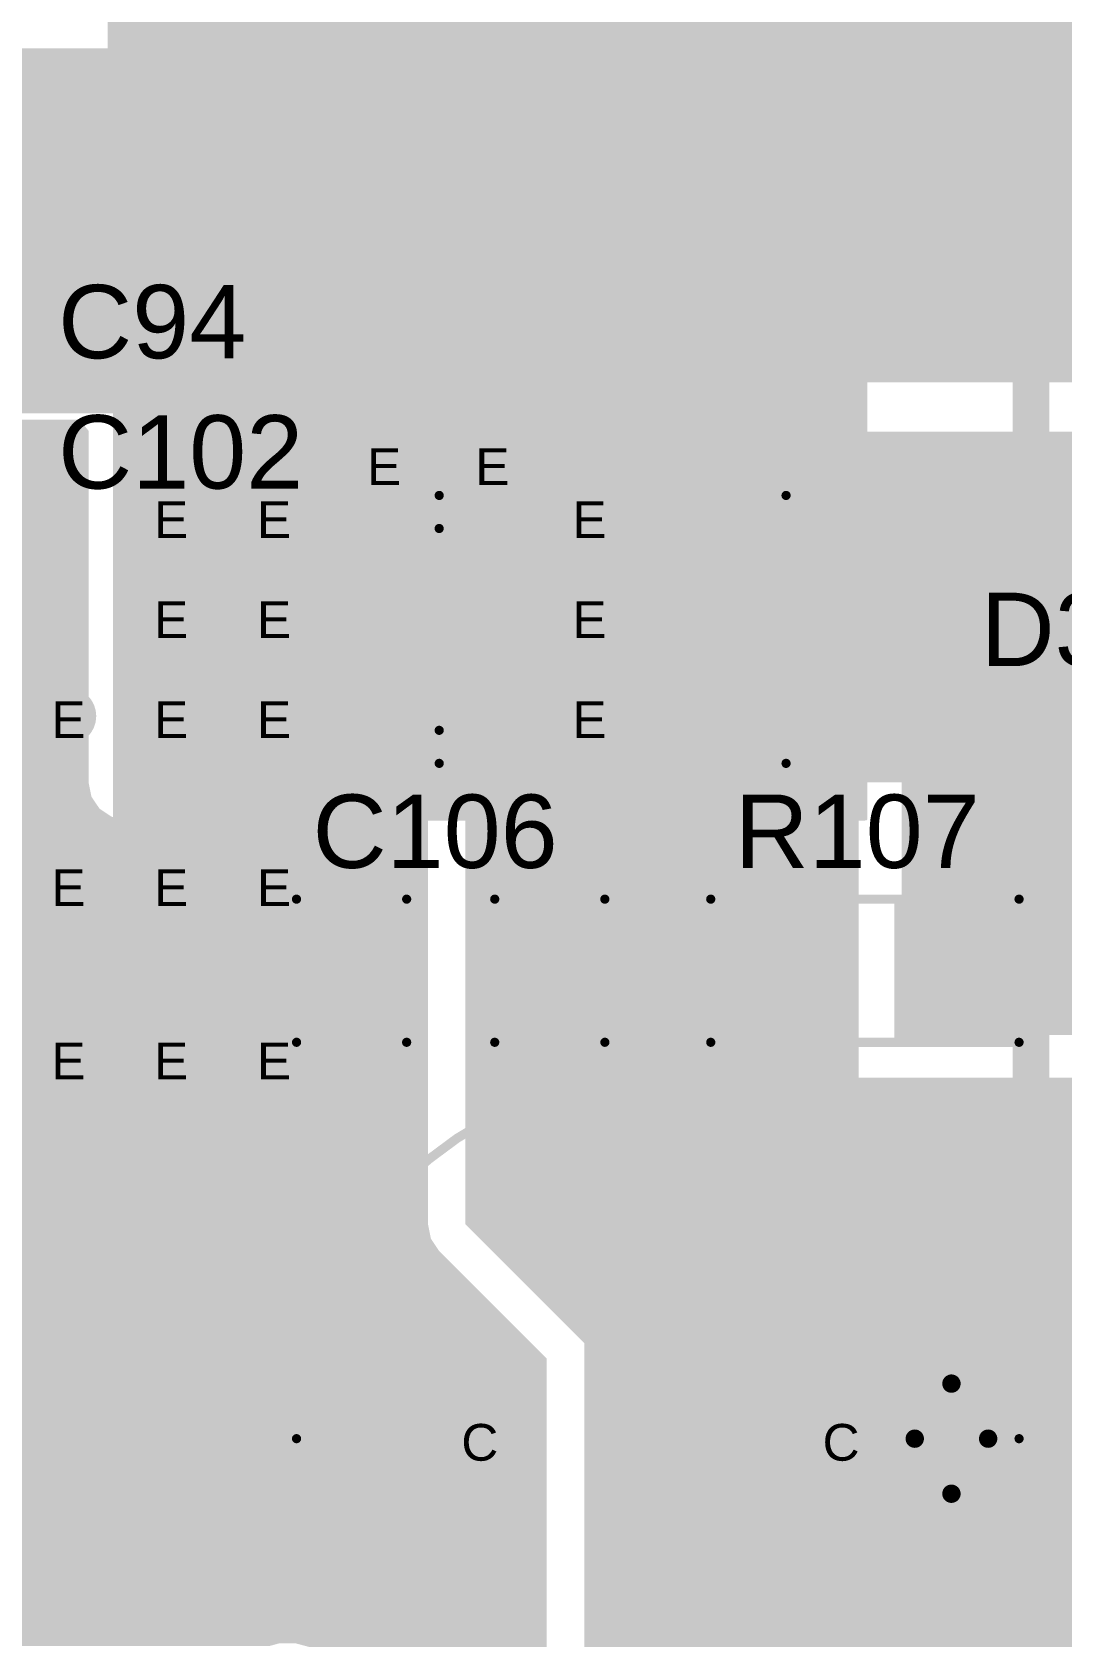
# Model space of a CAD drawing. Header units: inches. Extents: x 68 to 568, y 3 to 460.
# Drawn here: x 169.54 to 183.79, y 280.55 to 302.76 of the extents above; entities that cross this region are included whole.
import ezdxf

# ---------------------------------------------------------------- set-up
doc = ezdxf.new("R2010")
doc.units = ezdxf.units.IN
for name, color, linetype in [('Bottom Layer', 5, 'Continuous'), ('Bottom Solder', 6, 'Continuous'), ('Drill Drawing', 1, 'Continuous'), ('Layer 1', 16, 'Continuous'), ('Layer 2', 76, 'Continuous'), ('Multi-Layer', 9, 'Continuous'), ('Pad Holes', 156, 'Continuous'), ('Top Layer', 1, 'Continuous'), ('Top Overlay', 2, 'Continuous'), ('Top Paste', 8, 'Continuous'), ('Top Solder', 216, 'Continuous'), ('Via Holes', 16, 'Continuous')]:
    doc.layers.add(name, color=color, linetype=linetype)
doc.styles.add('Arial', font='', dxfattribs={"height": 0.2})
doc.styles.get('Arial').set_extended_font_data('Arial')

# ---------------------------------------------------------------- blocks, each defined once
blk = doc.blocks.new('R___1206_505')
at = {"layer": 'Top Layer'}
for points in [[(-2.032, 0.889), (-0.508, 0.889), (-0.508, -0.889), (-2.032, -0.889)], [(0.508, 0.889), (2.032, 0.889), (2.032, -0.889), (0.508, -0.889)]]:
    blk.add_hatch(color=1, dxfattribs=at).paths.add_polyline_path(points)
at = {"layer": 'Top Paste'}
for points in [[(-2.032, 0.889), (-0.508, 0.889), (-0.508, -0.889), (-2.032, -0.889)], [(0.508, 0.889), (2.032, 0.889), (2.032, -0.889), (0.508, -0.889)]]:
    blk.add_hatch(color=8, dxfattribs=at).paths.add_polyline_path(points)
at = {"layer": 'Top Solder'}
for points in [[(-2.1336, 0.9905999999999999), (-0.4064, 0.9905999999999999), (-0.4064, -0.9905999999999999), (-2.1336, -0.9905999999999999)], [(0.4064, 0.9905999999999999), (2.1336, 0.9905999999999999), (2.1336, -0.9905999999999999), (0.4064, -0.9905999999999999)]]:
    blk.add_hatch(color=216, dxfattribs=at).paths.add_polyline_path(points)
at = {"layer": 'Top Overlay'}
for points in [[(-2.1336, -0.9905999999999999, 0.127, 0.127, 0), (-2.1336, 0.9905999999999999, 0.127, 0.127, 0)], [(-2.1336, 0.9905999999999999, 0.127, 0.127, 0), (2.1336, 0.9905999999999999, 0.127, 0.127, 0)], [(2.1336, -0.9905999999999999, 0.127, 0.127, 0), (2.1336, 0.9905999999999999, 0.127, 0.127, 0)], [(-2.1336, -0.9905999999999999, 0.127, 0.127, 0), (2.1336, -0.9905999999999999, 0.127, 0.127, 0)]]:
    blk.add_lwpolyline(points, format="xyseb", dxfattribs=at)
for points in [[(-2.16535, 0.9905999999999999, 0.0635, 0.0635, 1), (-2.10185, 0.9905999999999999, 0.0635, 0.0635, 1)], [(-2.16535, 0.9905999999999999, 0.0635, 0.0635, 1), (-2.10185, 0.9905999999999999, 0.0635, 0.0635, 1)], [(2.10185, 0.9905999999999999, 0.0635, 0.0635, 1), (2.16535, 0.9905999999999999, 0.0635, 0.0635, 1)], [(2.10185, 0.9905999999999999, 0.0635, 0.0635, 1), (2.16535, 0.9905999999999999, 0.0635, 0.0635, 1)], [(-2.16535, -0.9905999999999999, 0.0635, 0.0635, 1), (-2.10185, -0.9905999999999999, 0.0635, 0.0635, 1)], [(-2.16535, -0.9905999999999999, 0.0635, 0.0635, 1), (-2.10185, -0.9905999999999999, 0.0635, 0.0635, 1)], [(2.10185, -0.9905999999999999, 0.0635, 0.0635, 1), (2.16535, -0.9905999999999999, 0.0635, 0.0635, 1)], [(2.10185, -0.9905999999999999, 0.0635, 0.0635, 1), (2.16535, -0.9905999999999999, 0.0635, 0.0635, 1)]]:
    blk.add_lwpolyline(points, format="xyseb", close=True, dxfattribs=at)
blk = doc.blocks.new('SMB__552')
at = {"layer": 'Top Layer'}
for points in [[(-3.70000022, -1.20000014), (-3.70000022, 1.20000014), (-0.90000074, 1.20000014), (-0.90000074, -1.20000014)], [(0.90000074, -1.20000014), (0.90000074, 1.20000014), (3.70000022, 1.20000014), (3.70000022, -1.20000014)]]:
    blk.add_hatch(color=1, dxfattribs=at).paths.add_polyline_path(points)
at = {"layer": 'Top Overlay'}
for points in [[(2.59094224, 1.24359924), (4.826142239999999, 1.24359924), (4.826142239999999, 1.90399924), (2.59094224, 1.90399924)], [(3.733942239999999, -1.65200076), (4.826142239999999, -1.65200076), (4.826142239999999, 1.34519924), (3.733942239999999, 1.34519924)], [(2.59094224, -1.90600076), (4.826142239999999, -1.90600076), (4.826142239999999, -1.24560076), (2.59094224, -1.24560076)]]:
    blk.add_hatch(color=2, dxfattribs=at).paths.add_polyline_path(points)
at = {"layer": 'Top Paste'}
for points in [[(-3.70000022, -1.20000014), (-3.70000022, 1.20000014), (-0.90000074, 1.20000014), (-0.90000074, -1.20000014)], [(0.90000074, -1.20000014), (0.90000074, 1.20000014), (3.70000022, 1.20000014), (3.70000022, -1.20000014)]]:
    blk.add_hatch(color=8, dxfattribs=at).paths.add_polyline_path(points)
at = {"layer": 'Top Solder'}
for points in [[(-3.80160022, -1.30160014), (-3.80160022, 1.30160014), (-0.7984007399999999, 1.30160014), (-0.7984007399999999, -1.30160014)], [(0.7984007399999999, -1.30160014), (0.7984007399999999, 1.30160014), (3.80160022, 1.30160014), (3.80160022, -1.30160014)]]:
    blk.add_hatch(color=216, dxfattribs=at).paths.add_polyline_path(points)
at = {"layer": 'Top Overlay'}
for points in [[(-2.2098, 1.8542, 0.127, 0.127, 0), (2.5908, 1.8542, 0.127, 0.127, 0)], [(-2.2098, 1.397, 0.127, 0.127, 0), (-2.2098, 1.8542, 0.127, 0.127, 0)], [(-2.2098, -1.8542, 0.127, 0.127, 0), (-2.2098, -1.397, 0.127, 0.127, 0)], [(-2.2098, -1.8542, 0.127, 0.127, 0), (2.5908, -1.8542, 0.127, 0.127, 0)]]:
    blk.add_lwpolyline(points, format="xyseb", dxfattribs=at)
for points in [[(-2.24155, 1.8542, 0.0635, 0.0635, 1), (-2.17805, 1.8542, 0.0635, 0.0635, 1)], [(-2.24155, 1.8542, 0.0635, 0.0635, 1), (-2.17805, 1.8542, 0.0635, 0.0635, 1)], [(2.55905, 1.8542, 0.0635, 0.0635, 1), (2.62255, 1.8542, 0.0635, 0.0635, 1)], [(-2.24155, 1.397, 0.0635, 0.0635, 1), (-2.17805, 1.397, 0.0635, 0.0635, 1)], [(-2.24155, -1.397, 0.0635, 0.0635, 1), (-2.17805, -1.397, 0.0635, 0.0635, 1)], [(-2.24155, -1.8542, 0.0635, 0.0635, 1), (-2.17805, -1.8542, 0.0635, 0.0635, 1)], [(-2.24155, -1.8542, 0.0635, 0.0635, 1), (-2.17805, -1.8542, 0.0635, 0.0635, 1)], [(2.55905, -1.8542, 0.0635, 0.0635, 1), (2.62255, -1.8542, 0.0635, 0.0635, 1)]]:
    blk.add_lwpolyline(points, format="xyseb", close=True, dxfattribs=at)
blk = doc.blocks.new('C___1206_582')
at = {"layer": 'Top Layer'}
for points in [[(-2.032, 0.889), (-0.508, 0.889), (-0.508, -0.889), (-2.032, -0.889)], [(0.508, 0.889), (2.032, 0.889), (2.032, -0.889), (0.508, -0.889)]]:
    blk.add_hatch(color=1, dxfattribs=at).paths.add_polyline_path(points)
at = {"layer": 'Top Paste'}
for points in [[(-2.032, 0.889), (-0.508, 0.889), (-0.508, -0.889), (-2.032, -0.889)], [(0.508, 0.889), (2.032, 0.889), (2.032, -0.889), (0.508, -0.889)]]:
    blk.add_hatch(color=8, dxfattribs=at).paths.add_polyline_path(points)
at = {"layer": 'Top Solder'}
for points in [[(-2.1336, 0.9905999999999999), (-0.4064, 0.9905999999999999), (-0.4064, -0.9905999999999999), (-2.1336, -0.9905999999999999)], [(0.4064, 0.9905999999999999), (2.1336, 0.9905999999999999), (2.1336, -0.9905999999999999), (0.4064, -0.9905999999999999)]]:
    blk.add_hatch(color=216, dxfattribs=at).paths.add_polyline_path(points)
at = {"layer": 'Top Overlay'}
for points in [[(-2.1336, 0.9905999999999999, 0.127, 0.127, 0), (-0.6096, 0.9905999999999999, 0.127, 0.127, 0)], [(-2.1336, -0.9905999999999999, 0.127, 0.127, 0), (-2.1336, 0.9905999999999999, 0.127, 0.127, 0)], [(0.6096, 0.9905999999999999, 0.127, 0.127, 0), (2.1336, 0.9905999999999999, 0.127, 0.127, 0)], [(2.1336, -0.9905999999999999, 0.127, 0.127, 0), (2.1336, 0.9905999999999999, 0.127, 0.127, 0)], [(-2.1336, -0.9905999999999999, 0.127, 0.127, 0), (-0.6096, -0.9905999999999999, 0.127, 0.127, 0)], [(0.6096, -0.9905999999999999, 0.127, 0.127, 0), (2.1336, -0.9905999999999999, 0.127, 0.127, 0)]]:
    blk.add_lwpolyline(points, format="xyseb", dxfattribs=at)
for points in [[(-2.16535, 0.9905999999999999, 0.0635, 0.0635, 1), (-2.10185, 0.9905999999999999, 0.0635, 0.0635, 1)], [(-2.16535, 0.9905999999999999, 0.0635, 0.0635, 1), (-2.10185, 0.9905999999999999, 0.0635, 0.0635, 1)], [(-0.64135, 0.9905999999999999, 0.0635, 0.0635, 1), (-0.57785, 0.9905999999999999, 0.0635, 0.0635, 1)], [(0.57785, 0.9905999999999999, 0.0635, 0.0635, 1), (0.64135, 0.9905999999999999, 0.0635, 0.0635, 1)], [(2.10185, 0.9905999999999999, 0.0635, 0.0635, 1), (2.16535, 0.9905999999999999, 0.0635, 0.0635, 1)], [(2.10185, 0.9905999999999999, 0.0635, 0.0635, 1), (2.16535, 0.9905999999999999, 0.0635, 0.0635, 1)], [(-2.16535, -0.9905999999999999, 0.0635, 0.0635, 1), (-2.10185, -0.9905999999999999, 0.0635, 0.0635, 1)], [(-2.16535, -0.9905999999999999, 0.0635, 0.0635, 1), (-2.10185, -0.9905999999999999, 0.0635, 0.0635, 1)], [(-0.64135, -0.9905999999999999, 0.0635, 0.0635, 1), (-0.57785, -0.9905999999999999, 0.0635, 0.0635, 1)], [(0.57785, -0.9905999999999999, 0.0635, 0.0635, 1), (0.64135, -0.9905999999999999, 0.0635, 0.0635, 1)], [(2.10185, -0.9905999999999999, 0.0635, 0.0635, 1), (2.16535, -0.9905999999999999, 0.0635, 0.0635, 1)], [(2.10185, -0.9905999999999999, 0.0635, 0.0635, 1), (2.16535, -0.9905999999999999, 0.0635, 0.0635, 1)]]:
    blk.add_lwpolyline(points, format="xyseb", close=True, dxfattribs=at)
blk = doc.blocks.new('EEUFR1V471B_583')
at = {"layer": 'Bottom Layer'}
h = blk.add_hatch(color=5, dxfattribs=at)
edge = h.paths.add_edge_path()
edge.add_arc((-2.499995, 0), 0.7999984, 0, 360)
h = blk.add_hatch(color=5, dxfattribs=at)
edge = h.paths.add_edge_path()
edge.add_arc((2.499995, 0), 0.7999984, 0, 360)
at = {"layer": 'Bottom Solder'}
h = blk.add_hatch(color=6, dxfattribs=at)
edge = h.paths.add_edge_path()
edge.add_arc((-2.499995, 0), 0.8499983, 0, 360)
h = blk.add_hatch(color=6, dxfattribs=at)
edge = h.paths.add_edge_path()
edge.add_arc((2.499995, 0), 0.8499983, 0, 360)
at = {"layer": 'Layer 1'}
h = blk.add_hatch(color=16, dxfattribs=at)
edge = h.paths.add_edge_path()
edge.add_arc((-2.499995, 0), 0.7999984, 0, 360)
h = blk.add_hatch(color=16, dxfattribs=at)
edge = h.paths.add_edge_path()
edge.add_arc((2.499995, 0), 0.7999984, 0, 360)
at = {"layer": 'Layer 2'}
h = blk.add_hatch(color=76, dxfattribs=at)
edge = h.paths.add_edge_path()
edge.add_arc((-2.499995, 0), 0.7999984, 0, 360)
h = blk.add_hatch(color=76, dxfattribs=at)
edge = h.paths.add_edge_path()
edge.add_arc((2.499995, 0), 0.7999984, 0, 360)
at = {"layer": 'Multi-Layer'}
h = blk.add_hatch(color=9, dxfattribs=at)
edge = h.paths.add_edge_path()
edge.add_arc((-2.499995, 0), 0.7999984, 0, 360)
h = blk.add_hatch(color=9, dxfattribs=at)
edge = h.paths.add_edge_path()
edge.add_arc((2.499995, 0), 0.7999984, 0, 360)
at = {"layer": 'Pad Holes'}
h = blk.add_hatch(color=7, dxfattribs=at)
edge = h.paths.add_edge_path()
edge.add_arc((-2.499995, 0), 0.499999, 0, 360)
h = blk.add_hatch(color=7, dxfattribs=at)
edge = h.paths.add_edge_path()
edge.add_arc((2.499995, 0), 0.499999, 0, 360)
at = {"layer": 'Top Layer'}
h = blk.add_hatch(color=1, dxfattribs=at)
edge = h.paths.add_edge_path()
edge.add_arc((-2.499995, 0), 0.7999984, 0, 360)
h = blk.add_hatch(color=1, dxfattribs=at)
edge = h.paths.add_edge_path()
edge.add_arc((2.499995, 0), 0.7999984, 0, 360)
at = {"layer": 'Top Overlay'}
blk.add_hatch(color=2, dxfattribs=at).paths.add_polyline_path([(3.556, 3.556), (3.556, -3.556), (4.318000000000001, -2.54), (4.826, -1.016), (4.97265452, 0.52333652), (4.826, 1.524)])
at = {"layer": 'Top Solder'}
h = blk.add_hatch(color=216, dxfattribs=at)
edge = h.paths.add_edge_path()
edge.add_arc((-2.499995, 0), 0.8499983, 0, 360)
h = blk.add_hatch(color=216, dxfattribs=at)
edge = h.paths.add_edge_path()
edge.add_arc((2.499995, 0), 0.8499983, 0, 360)
at = {"layer": 'Top Overlay'}
for points in [[(5.000116999999999, 0, 0.127, 0.127, 1), (-4.999863, 0, 0.127, 0.127, 1)], [(-4.1275, 0.7619999999999999, 0.127, 0.127, 1), (-4.0005, 0.7619999999999999, 0.127, 0.127, 1)], [(-5.031612999999999, 0, 0.0635, 0.0635, 1), (-4.968113, 0, 0.0635, 0.0635, 1)], [(-4.6355, 0, 0.127, 0.127, 1), (-4.5085, 0, 0.127, 0.127, 1)], [(-3.619499999999999, 0, 0.127, 0.127, 1), (-3.4925, 0, 0.127, 0.127, 1)], [(4.968367, 0, 0.0635, 0.0635, 1), (5.031867, 0, 0.0635, 0.0635, 1)], [(-4.1275, -0.7619999999999999, 0.127, 0.127, 1), (-4.0005, -0.7619999999999999, 0.127, 0.127, 1)]]:
    blk.add_lwpolyline(points, format="xyseb", close=True, dxfattribs=at)
for points in [[(-4.064, 0.7619999999999999, 0.254, 0.254, 0), (-4.064, -0.7619999999999999, 0.254, 0.254, 0)], [(-3.556, 0, 0.254, 0.254, 0), (-4.571999999999999, 0, 0.254, 0.254, 0)]]:
    blk.add_lwpolyline(points, format="xyseb", dxfattribs=at)

msp = doc.modelspace()

# ---------------------------------------------------------------- hatches: boundary and pattern name
at = {"layer": 'Bottom Layer'}
h = msp.add_hatch(color=5, dxfattribs=at)
h.paths.add_polyline_path([(181.102, 320.04), (181.102, 291.86391208), (181.09601576, 291.85495604), (181.05098664, 291.846), (170.71361336, 291.846), (170.67106328, 291.85446328), (170.6626, 291.89701336), (170.6626, 292.7869176), (170.67415954, 292.79847714), (170.78053474, 292.98272366), (170.8355994, 293.1882249), (170.8355994, 293.4009753), (170.78053474, 293.60647654), (170.67415954, 293.79072306), (170.6626, 293.8022826), (170.6626, 296.97022394), (170.6626, 296.97022648), (170.66259746, 302.79836824), (170.6626, 302.79837586), (170.66259746, 313.27033358), (170.66259746, 313.69000508), (170.51090104, 313.8417015), (170.51089342, 313.84171166), (170.51089088, 313.84171166), (170.51089088, 313.8417142), (169.78629238, 314.56630762), (168.90999492, 315.4426), (139.54767112, 315.4426), (139.54768382, 328.1933999999999), (172.94859746, 328.1933999999999)])
h.paths.add_polyline_path([(150.5370116, 325.32691856), (150.19288986, 325.32691856), (149.85537974, 325.25978382), (149.53745556, 325.12809244), (149.2513271, 324.93690918), (149.00799764, 324.69357972), (148.81681438, 324.40745126), (148.685123, 324.08952708), (148.6179908, 323.75201696), (148.6179908, 323.57995736), (148.6179908, 323.40789522), (148.685123, 323.0703851), (148.81681438, 322.75246092), (149.00799764, 322.46633246), (149.2513271, 322.223003), (149.53745556, 322.03181974), (149.85537974, 321.90012836), (150.19288986, 321.83299616), (150.5370116, 321.83299616), (150.87452172, 321.90012836), (151.1924459, 322.03181974), (151.47857436, 322.223003), (151.72190382, 322.46633246), (151.91308708, 322.75246092), (152.04477846, 323.0703851), (152.1119132, 323.40789522), (152.1119132, 323.57995736), (152.1119132, 323.75201696), (152.04477846, 324.08952708), (151.91308708, 324.40745126), (151.72190382, 324.69357972), (151.47857436, 324.93690918), (151.1924459, 325.12809244), (150.87452172, 325.25978382)], flags=0)
msp.add_hatch(color=5, dxfattribs=at).paths.add_polyline_path([(170.6626, 291.846), (177.927, 291.846), (177.927, 321.8942), (170.6626, 321.8942)])
h = msp.add_hatch(color=5, dxfattribs=at)
edge = h.paths.add_edge_path()
edge.add_arc((174.3964, 296.79914224), 0.2999994, 0, 360)
h = msp.add_hatch(color=5, dxfattribs=at)
edge = h.paths.add_edge_path()
edge.add_arc((175.895, 296.79914224), 0.2999994, 0, 360)
h = msp.add_hatch(color=5, dxfattribs=at)
edge = h.paths.add_edge_path()
edge.add_arc((171.45, 296.06260066), 0.2999994, 0, 360)
h = msp.add_hatch(color=5, dxfattribs=at)
edge = h.paths.add_edge_path()
edge.add_arc((172.8724, 296.06260066), 0.2999994, 0, 360)
h = msp.add_hatch(color=5, dxfattribs=at)
edge = h.paths.add_edge_path()
edge.add_arc((177.2395617, 296.06260066), 0.2999994, 0, 360)
h = msp.add_hatch(color=5, dxfattribs=at)
edge = h.paths.add_edge_path()
edge.add_arc((171.45, 294.67860038), 0.2999994, 0, 360)
h = msp.add_hatch(color=5, dxfattribs=at)
edge = h.paths.add_edge_path()
edge.add_arc((172.8724, 294.67860038), 0.2999994, 0, 360)
h = msp.add_hatch(color=5, dxfattribs=at)
edge = h.paths.add_edge_path()
edge.add_arc((177.2395617, 294.67860038), 0.2999994, 0, 360)
h = msp.add_hatch(color=5, dxfattribs=at)
edge = h.paths.add_edge_path()
edge.add_arc((170.0276, 293.2946001), 0.2999994, 0, 360)
h = msp.add_hatch(color=5, dxfattribs=at)
edge = h.paths.add_edge_path()
edge.add_arc((171.45, 293.2946001), 0.2999994, 0, 360)
h = msp.add_hatch(color=5, dxfattribs=at)
edge = h.paths.add_edge_path()
edge.add_arc((172.8724, 293.2946001), 0.2999994, 0, 360)
h = msp.add_hatch(color=5, dxfattribs=at)
edge = h.paths.add_edge_path()
edge.add_arc((177.2395617, 293.2946001), 0.2999994, 0, 360)
h = msp.add_hatch(color=5, dxfattribs=at)
edge = h.paths.add_edge_path()
edge.add_arc((170.0276, 290.97020038), 0.2999994, 0, 360)
h = msp.add_hatch(color=5, dxfattribs=at)
edge = h.paths.add_edge_path()
edge.add_arc((171.45, 290.97020038), 0.2999994, 0, 360)
h = msp.add_hatch(color=5, dxfattribs=at)
edge = h.paths.add_edge_path()
edge.add_arc((172.8724, 290.97020038), 0.2999994, 0, 360)
h = msp.add_hatch(color=5, dxfattribs=at)
edge = h.paths.add_edge_path()
edge.add_arc((170.0276, 288.5702001), 0.2999994, 0, 360)
h = msp.add_hatch(color=5, dxfattribs=at)
edge = h.paths.add_edge_path()
edge.add_arc((171.45, 288.5702001), 0.2999994, 0, 360)
h = msp.add_hatch(color=5, dxfattribs=at)
edge = h.paths.add_edge_path()
edge.add_arc((172.8724, 288.5702001), 0.2999994, 0, 360)
at = {"layer": 'Bottom Solder'}
h = msp.add_hatch(color=6, dxfattribs=at)
edge = h.paths.add_edge_path()
edge.add_arc((174.3964, 296.79914224), 0.4015993999999999, 0, 360)
h = msp.add_hatch(color=6, dxfattribs=at)
edge = h.paths.add_edge_path()
edge.add_arc((175.895, 296.79914224), 0.4015993999999999, 0, 360)
h = msp.add_hatch(color=6, dxfattribs=at)
edge = h.paths.add_edge_path()
edge.add_arc((171.45, 296.06260066), 0.4015993999999999, 0, 360)
h = msp.add_hatch(color=6, dxfattribs=at)
edge = h.paths.add_edge_path()
edge.add_arc((172.8724, 296.06260066), 0.4015993999999999, 0, 360)
h = msp.add_hatch(color=6, dxfattribs=at)
edge = h.paths.add_edge_path()
edge.add_arc((177.2395617, 296.06260066), 0.4015993999999999, 0, 360)
h = msp.add_hatch(color=6, dxfattribs=at)
edge = h.paths.add_edge_path()
edge.add_arc((171.45, 294.67860038), 0.4015993999999999, 0, 360)
h = msp.add_hatch(color=6, dxfattribs=at)
edge = h.paths.add_edge_path()
edge.add_arc((172.8724, 294.67860038), 0.4015993999999999, 0, 360)
h = msp.add_hatch(color=6, dxfattribs=at)
edge = h.paths.add_edge_path()
edge.add_arc((177.2395617, 294.67860038), 0.4015993999999999, 0, 360)
h = msp.add_hatch(color=6, dxfattribs=at)
edge = h.paths.add_edge_path()
edge.add_arc((170.0276, 293.2946001), 0.4015993999999999, 0, 360)
h = msp.add_hatch(color=6, dxfattribs=at)
edge = h.paths.add_edge_path()
edge.add_arc((171.45, 293.2946001), 0.4015993999999999, 0, 360)
h = msp.add_hatch(color=6, dxfattribs=at)
edge = h.paths.add_edge_path()
edge.add_arc((172.8724, 293.2946001), 0.4015993999999999, 0, 360)
h = msp.add_hatch(color=6, dxfattribs=at)
edge = h.paths.add_edge_path()
edge.add_arc((177.2395617, 293.2946001), 0.4015993999999999, 0, 360)
h = msp.add_hatch(color=6, dxfattribs=at)
edge = h.paths.add_edge_path()
edge.add_arc((170.0276, 290.97020038), 0.4015993999999999, 0, 360)
h = msp.add_hatch(color=6, dxfattribs=at)
edge = h.paths.add_edge_path()
edge.add_arc((171.45, 290.97020038), 0.4015993999999999, 0, 360)
h = msp.add_hatch(color=6, dxfattribs=at)
edge = h.paths.add_edge_path()
edge.add_arc((172.8724, 290.97020038), 0.4015993999999999, 0, 360)
h = msp.add_hatch(color=6, dxfattribs=at)
edge = h.paths.add_edge_path()
edge.add_arc((170.0276, 288.5702001), 0.4015993999999999, 0, 360)
h = msp.add_hatch(color=6, dxfattribs=at)
edge = h.paths.add_edge_path()
edge.add_arc((171.45, 288.5702001), 0.4015993999999999, 0, 360)
h = msp.add_hatch(color=6, dxfattribs=at)
edge = h.paths.add_edge_path()
edge.add_arc((172.8724, 288.5702001), 0.4015993999999999, 0, 360)
at = {"layer": 'Layer 1'}
h = msp.add_hatch(color=16, dxfattribs=at)
edge = h.paths.add_edge_path()
edge.add_arc((174.3964, 296.79914224), 0.2999994, 0, 360)
h = msp.add_hatch(color=16, dxfattribs=at)
edge = h.paths.add_edge_path()
edge.add_arc((175.895, 296.79914224), 0.2999994, 0, 360)
h = msp.add_hatch(color=16, dxfattribs=at)
edge = h.paths.add_edge_path()
edge.add_arc((171.45, 296.06260066), 0.2999994, 0, 360)
h = msp.add_hatch(color=16, dxfattribs=at)
edge = h.paths.add_edge_path()
edge.add_arc((172.8724, 296.06260066), 0.2999994, 0, 360)
h = msp.add_hatch(color=16, dxfattribs=at)
edge = h.paths.add_edge_path()
edge.add_arc((177.2395617, 296.06260066), 0.2999994, 0, 360)
h = msp.add_hatch(color=16, dxfattribs=at)
edge = h.paths.add_edge_path()
edge.add_arc((171.45, 294.67860038), 0.2999994, 0, 360)
h = msp.add_hatch(color=16, dxfattribs=at)
edge = h.paths.add_edge_path()
edge.add_arc((172.8724, 294.67860038), 0.2999994, 0, 360)
h = msp.add_hatch(color=16, dxfattribs=at)
edge = h.paths.add_edge_path()
edge.add_arc((177.2395617, 294.67860038), 0.2999994, 0, 360)
h = msp.add_hatch(color=16, dxfattribs=at)
edge = h.paths.add_edge_path()
edge.add_arc((170.0276, 293.2946001), 0.2999994, 0, 360)
h = msp.add_hatch(color=16, dxfattribs=at)
edge = h.paths.add_edge_path()
edge.add_arc((171.45, 293.2946001), 0.2999994, 0, 360)
h = msp.add_hatch(color=16, dxfattribs=at)
edge = h.paths.add_edge_path()
edge.add_arc((172.8724, 293.2946001), 0.2999994, 0, 360)
h = msp.add_hatch(color=16, dxfattribs=at)
edge = h.paths.add_edge_path()
edge.add_arc((177.2395617, 293.2946001), 0.2999994, 0, 360)
h = msp.add_hatch(color=16, dxfattribs=at)
edge = h.paths.add_edge_path()
edge.add_arc((170.0276, 290.97020038), 0.2999994, 0, 360)
h = msp.add_hatch(color=16, dxfattribs=at)
edge = h.paths.add_edge_path()
edge.add_arc((171.45, 290.97020038), 0.2999994, 0, 360)
h = msp.add_hatch(color=16, dxfattribs=at)
edge = h.paths.add_edge_path()
edge.add_arc((172.8724, 290.97020038), 0.2999994, 0, 360)
h = msp.add_hatch(color=16, dxfattribs=at)
edge = h.paths.add_edge_path()
edge.add_arc((170.0276, 288.5702001), 0.2999994, 0, 360)
h = msp.add_hatch(color=16, dxfattribs=at)
edge = h.paths.add_edge_path()
edge.add_arc((171.45, 288.5702001), 0.2999994, 0, 360)
h = msp.add_hatch(color=16, dxfattribs=at)
edge = h.paths.add_edge_path()
edge.add_arc((172.8724, 288.5702001), 0.2999994, 0, 360)
at = {"layer": 'Layer 2'}
h = msp.add_hatch(color=76, dxfattribs=at)
edge = h.paths.add_edge_path()
edge.add_arc((174.3964, 296.79914224), 0.2999994, 0, 360)
h = msp.add_hatch(color=76, dxfattribs=at)
edge = h.paths.add_edge_path()
edge.add_arc((175.895, 296.79914224), 0.2999994, 0, 360)
h = msp.add_hatch(color=76, dxfattribs=at)
edge = h.paths.add_edge_path()
edge.add_arc((171.45, 296.06260066), 0.2999994, 0, 360)
h = msp.add_hatch(color=76, dxfattribs=at)
edge = h.paths.add_edge_path()
edge.add_arc((172.8724, 296.06260066), 0.2999994, 0, 360)
h = msp.add_hatch(color=76, dxfattribs=at)
edge = h.paths.add_edge_path()
edge.add_arc((177.2395617, 296.06260066), 0.2999994, 0, 360)
h = msp.add_hatch(color=76, dxfattribs=at)
edge = h.paths.add_edge_path()
edge.add_arc((171.45, 294.67860038), 0.2999994, 0, 360)
h = msp.add_hatch(color=76, dxfattribs=at)
edge = h.paths.add_edge_path()
edge.add_arc((172.8724, 294.67860038), 0.2999994, 0, 360)
h = msp.add_hatch(color=76, dxfattribs=at)
edge = h.paths.add_edge_path()
edge.add_arc((177.2395617, 294.67860038), 0.2999994, 0, 360)
h = msp.add_hatch(color=76, dxfattribs=at)
edge = h.paths.add_edge_path()
edge.add_arc((170.0276, 293.2946001), 0.2999994, 0, 360)
h = msp.add_hatch(color=76, dxfattribs=at)
edge = h.paths.add_edge_path()
edge.add_arc((171.45, 293.2946001), 0.2999994, 0, 360)
h = msp.add_hatch(color=76, dxfattribs=at)
edge = h.paths.add_edge_path()
edge.add_arc((172.8724, 293.2946001), 0.2999994, 0, 360)
h = msp.add_hatch(color=76, dxfattribs=at)
edge = h.paths.add_edge_path()
edge.add_arc((177.2395617, 293.2946001), 0.2999994, 0, 360)
h = msp.add_hatch(color=76, dxfattribs=at)
edge = h.paths.add_edge_path()
edge.add_arc((170.0276, 290.97020038), 0.2999994, 0, 360)
h = msp.add_hatch(color=76, dxfattribs=at)
edge = h.paths.add_edge_path()
edge.add_arc((171.45, 290.97020038), 0.2999994, 0, 360)
h = msp.add_hatch(color=76, dxfattribs=at)
edge = h.paths.add_edge_path()
edge.add_arc((172.8724, 290.97020038), 0.2999994, 0, 360)
h = msp.add_hatch(color=76, dxfattribs=at)
edge = h.paths.add_edge_path()
edge.add_arc((170.0276, 288.5702001), 0.2999994, 0, 360)
h = msp.add_hatch(color=76, dxfattribs=at)
edge = h.paths.add_edge_path()
edge.add_arc((171.45, 288.5702001), 0.2999994, 0, 360)
h = msp.add_hatch(color=76, dxfattribs=at)
edge = h.paths.add_edge_path()
edge.add_arc((172.8724, 288.5702001), 0.2999994, 0, 360)
at = {"layer": 'Top Layer'}
for points in [[(219.202, 314.706), (192.659, 314.706), (192.659, 297.9166), (167.259, 297.9166), (167.259, 302.5394), (170.5864, 302.5394), (170.5864, 313.3344), (183.4388, 313.3344), (183.4388, 325.7804), (183.4388, 325.78068448), (219.202, 325.78068448)], [(170.32459204, 297.24157214), (170.32244828, 297.2308), (170.32244828, 292.3794), (170.36187416, 292.18118856), (170.47415232, 292.01315232), (170.64218856, 291.9008741599999), (170.8404, 291.86144828), (175.02144828, 291.86144828), (175.02144828, 286.258), (175.06087416, 286.05978602), (175.17315232, 285.89175232), (175.17315994, 285.89174724), (176.6648486, 284.40005604), (176.6648486, 272.53800204), (176.70427448, 272.3397906), (176.81655264, 272.17175436), (176.89461954, 272.09368746), (176.81685744, 271.90595352), (173.85759996, 271.90595352), (173.65938852, 271.86652764), (173.49135228, 271.75424948), (173.37907412, 271.58621324), (173.33964824, 271.3880018), (173.33964824, 266.065), (172.11697606, 266.065), (172.11697606, 276.987), (172.09078866, 277.18592264), (172.014007, 277.3712893), (171.89186602, 277.53046602), (170.77426602, 278.64806602), (170.72975252, 278.68222394), (170.79872876, 278.88542394), (172.82209784, 278.88542394), (172.9692248, 278.8460006), (173.1819752, 278.8460006), (173.38747644, 278.90106526), (173.57172296, 279.00744046), (173.72215954, 279.15787704), (173.82853474, 279.3421235599999), (173.8835994, 279.5476248), (173.8835994, 279.7603752), (173.82853474, 279.96587644), (173.72215954, 280.15012296), (173.57172296, 280.30055954), (173.38747644, 280.4069347399999), (173.1819752, 280.4619994), (172.9692248, 280.4619994), (172.82209784, 280.42257606), (165.49304976, 280.42257606), (165.29412712, 280.39638866), (165.10876046, 280.319607), (164.94958374, 280.19746602), (164.94957612, 280.19745586), (162.80393398, 278.05181626), (162.681793, 277.89263954), (162.60501134, 277.7072728799999), (162.57882394, 277.50835024), (162.57882394, 275.42904782), (162.44271042, 275.33122226), (162.3756214, 275.30777044), (162.2044, 275.34182676), (161.73175426, 275.34182676), (161.71755312, 275.3436962), (157.9882032, 275.3436962), (157.97400206, 275.34182676), (157.513401, 275.34182676), (157.31518956, 275.30240088), (157.28091734, 275.27950024), (157.0992032, 275.27950024), (157.0992032, 275.1183601), (157.03487516, 275.02208648), (156.99544928, 274.82387504), (156.99544928, 274.50885916), (156.97150724, 274.32700024), (156.99544928, 274.14514132), (156.99544928, 273.88250024), (155.67780396, 273.88250024), (155.57001144, 273.95452448), (155.3718, 273.99395036), (149.47489536, 273.99395036), (149.27668392, 273.95452448), (149.10864768, 273.84224632), (148.99636952, 273.67421008), (148.95694364, 273.47599864), (148.95694364, 271.8308), (148.95694364, 263.17640024), (148.96689536, 263.12636732), (148.96689536, 262.66840024), (149.34789536, 262.66840024), (149.34789536, 261.30950024), (149.34789536, 260.4905763), (145.18590216, 260.4905763), (145.0387752, 260.52999964), (144.8260248, 260.52999964), (144.62052356, 260.4749349799999), (144.43627704, 260.36855978), (144.28584046, 260.2181232), (144.17946526, 260.03387668), (144.15057022, 259.92603844), (143.95123356, 259.83278234), (143.92331896, 259.83349354), (143.86425126, 259.87296006), (143.86425126, 275.92954466), (144.43253054, 276.49782394), (159.74838256, 276.49782394), (159.9473052, 276.52401134), (160.13267186, 276.600793), (160.29184858, 276.72293398), (165.99834466, 282.4294326), (165.99835482, 282.4294402199999), (166.1204958, 282.58861694), (166.19727746, 282.7739836), (166.22346486, 282.97290624), (166.22346486, 291.11697936), (166.22346486, 292.54532296), (166.40137408, 292.64804056), (166.55181066, 292.79847714), (166.65818586, 292.98272366), (166.71325052, 293.1882249), (166.71325052, 293.4009753), (166.67382718, 293.54810226), (166.67382718, 297.39864828), (170.19567942, 297.39864828)], [(177.66810288, 297.2308), (170.8404, 297.2308), (170.8404, 292.3794), (177.66810288, 292.3794)], [(178.28530256, 292.3794), (192.659, 292.3794), (192.659, 297.2308), (178.28530256, 297.2308)], [(181.5753417, 288.88120024), (192.65899746, 288.88120024), (192.65899746, 297.2308), (181.5753417, 297.2308)], [(180.98280288, 288.29), (192.659, 288.29), (192.659, 272.02560022), (180.40780276, 272.02560022), (179.83280264, 271.4506001), (179.83280264, 267.83730024), (178.2826, 267.83730024), (178.2826, 271.43820236), (177.18280032, 272.53800204), (177.18280032, 284.61459968), (175.5394, 286.258), (175.5394, 291.8714), (180.98280288, 291.8714)]]:
    msp.add_hatch(color=1, dxfattribs=at).paths.add_polyline_path(points)
h = msp.add_hatch(color=1, dxfattribs=at)
edge = h.paths.add_edge_path()
edge.add_arc((174.3964, 296.79914224), 0.2999994, 0, 360)
h = msp.add_hatch(color=1, dxfattribs=at)
edge = h.paths.add_edge_path()
edge.add_arc((175.895, 296.79914224), 0.2999994, 0, 360)
h = msp.add_hatch(color=1, dxfattribs=at)
edge = h.paths.add_edge_path()
edge.add_arc((171.45, 296.06260066), 0.2999994, 0, 360)
h = msp.add_hatch(color=1, dxfattribs=at)
edge = h.paths.add_edge_path()
edge.add_arc((172.8724, 296.06260066), 0.2999994, 0, 360)
h = msp.add_hatch(color=1, dxfattribs=at)
edge = h.paths.add_edge_path()
edge.add_arc((177.2395617, 296.06260066), 0.2999994, 0, 360)
h = msp.add_hatch(color=1, dxfattribs=at)
edge = h.paths.add_edge_path()
edge.add_arc((171.45, 294.67860038), 0.2999994, 0, 360)
h = msp.add_hatch(color=1, dxfattribs=at)
edge = h.paths.add_edge_path()
edge.add_arc((172.8724, 294.67860038), 0.2999994, 0, 360)
h = msp.add_hatch(color=1, dxfattribs=at)
edge = h.paths.add_edge_path()
edge.add_arc((177.2395617, 294.67860038), 0.2999994, 0, 360)
h = msp.add_hatch(color=1, dxfattribs=at)
edge = h.paths.add_edge_path()
edge.add_arc((170.0276, 293.2946001), 0.2999994, 0, 360)
h = msp.add_hatch(color=1, dxfattribs=at)
edge = h.paths.add_edge_path()
edge.add_arc((171.45, 293.2946001), 0.2999994, 0, 360)
h = msp.add_hatch(color=1, dxfattribs=at)
edge = h.paths.add_edge_path()
edge.add_arc((172.8724, 293.2946001), 0.2999994, 0, 360)
h = msp.add_hatch(color=1, dxfattribs=at)
edge = h.paths.add_edge_path()
edge.add_arc((177.2395617, 293.2946001), 0.2999994, 0, 360)
h = msp.add_hatch(color=1, dxfattribs=at)
edge = h.paths.add_edge_path()
edge.add_arc((170.0276, 290.97020038), 0.2999994, 0, 360)
h = msp.add_hatch(color=1, dxfattribs=at)
edge = h.paths.add_edge_path()
edge.add_arc((171.45, 290.97020038), 0.2999994, 0, 360)
h = msp.add_hatch(color=1, dxfattribs=at)
edge = h.paths.add_edge_path()
edge.add_arc((172.8724, 290.97020038), 0.2999994, 0, 360)
h = msp.add_hatch(color=1, dxfattribs=at)
edge = h.paths.add_edge_path()
edge.add_arc((170.0276, 288.5702001), 0.2999994, 0, 360)
h = msp.add_hatch(color=1, dxfattribs=at)
edge = h.paths.add_edge_path()
edge.add_arc((171.45, 288.5702001), 0.2999994, 0, 360)
h = msp.add_hatch(color=1, dxfattribs=at)
edge = h.paths.add_edge_path()
edge.add_arc((172.8724, 288.5702001), 0.2999994, 0, 360)
at = {"layer": 'Top Solder'}
h = msp.add_hatch(color=216, dxfattribs=at)
edge = h.paths.add_edge_path()
edge.add_arc((174.3964, 296.79914224), 0.4015993999999999, 0, 360)
h = msp.add_hatch(color=216, dxfattribs=at)
edge = h.paths.add_edge_path()
edge.add_arc((175.895, 296.79914224), 0.4015993999999999, 0, 360)
h = msp.add_hatch(color=216, dxfattribs=at)
edge = h.paths.add_edge_path()
edge.add_arc((171.45, 296.06260066), 0.4015993999999999, 0, 360)
h = msp.add_hatch(color=216, dxfattribs=at)
edge = h.paths.add_edge_path()
edge.add_arc((172.8724, 296.06260066), 0.4015993999999999, 0, 360)
h = msp.add_hatch(color=216, dxfattribs=at)
edge = h.paths.add_edge_path()
edge.add_arc((177.2395617, 296.06260066), 0.4015993999999999, 0, 360)
h = msp.add_hatch(color=216, dxfattribs=at)
edge = h.paths.add_edge_path()
edge.add_arc((171.45, 294.67860038), 0.4015993999999999, 0, 360)
h = msp.add_hatch(color=216, dxfattribs=at)
edge = h.paths.add_edge_path()
edge.add_arc((172.8724, 294.67860038), 0.4015993999999999, 0, 360)
h = msp.add_hatch(color=216, dxfattribs=at)
edge = h.paths.add_edge_path()
edge.add_arc((177.2395617, 294.67860038), 0.4015993999999999, 0, 360)
h = msp.add_hatch(color=216, dxfattribs=at)
edge = h.paths.add_edge_path()
edge.add_arc((170.0276, 293.2946001), 0.4015993999999999, 0, 360)
h = msp.add_hatch(color=216, dxfattribs=at)
edge = h.paths.add_edge_path()
edge.add_arc((171.45, 293.2946001), 0.4015993999999999, 0, 360)
h = msp.add_hatch(color=216, dxfattribs=at)
edge = h.paths.add_edge_path()
edge.add_arc((172.8724, 293.2946001), 0.4015993999999999, 0, 360)
h = msp.add_hatch(color=216, dxfattribs=at)
edge = h.paths.add_edge_path()
edge.add_arc((177.2395617, 293.2946001), 0.4015993999999999, 0, 360)
h = msp.add_hatch(color=216, dxfattribs=at)
edge = h.paths.add_edge_path()
edge.add_arc((170.0276, 290.97020038), 0.4015993999999999, 0, 360)
h = msp.add_hatch(color=216, dxfattribs=at)
edge = h.paths.add_edge_path()
edge.add_arc((171.45, 290.97020038), 0.4015993999999999, 0, 360)
h = msp.add_hatch(color=216, dxfattribs=at)
edge = h.paths.add_edge_path()
edge.add_arc((172.8724, 290.97020038), 0.4015993999999999, 0, 360)
h = msp.add_hatch(color=216, dxfattribs=at)
edge = h.paths.add_edge_path()
edge.add_arc((170.0276, 288.5702001), 0.4015993999999999, 0, 360)
h = msp.add_hatch(color=216, dxfattribs=at)
edge = h.paths.add_edge_path()
edge.add_arc((171.45, 288.5702001), 0.4015993999999999, 0, 360)
h = msp.add_hatch(color=216, dxfattribs=at)
edge = h.paths.add_edge_path()
edge.add_arc((172.8724, 288.5702001), 0.4015993999999999, 0, 360)
at = {"layer": 'Via Holes'}
h = msp.add_hatch(color=7, dxfattribs=at)
edge = h.paths.add_edge_path()
edge.add_arc((174.3964, 296.79914224), 0.1499997, 0, 360)
h = msp.add_hatch(color=7, dxfattribs=at)
edge = h.paths.add_edge_path()
edge.add_arc((175.895, 296.79914224), 0.1499997, 0, 360)
h = msp.add_hatch(color=7, dxfattribs=at)
edge = h.paths.add_edge_path()
edge.add_arc((171.45, 296.06260066), 0.1499997, 0, 360)
h = msp.add_hatch(color=7, dxfattribs=at)
edge = h.paths.add_edge_path()
edge.add_arc((172.8724, 296.06260066), 0.1499997, 0, 360)
h = msp.add_hatch(color=7, dxfattribs=at)
edge = h.paths.add_edge_path()
edge.add_arc((177.2395617, 296.06260066), 0.1499997, 0, 360)
h = msp.add_hatch(color=7, dxfattribs=at)
edge = h.paths.add_edge_path()
edge.add_arc((171.45, 294.67860038), 0.1499997, 0, 360)
h = msp.add_hatch(color=7, dxfattribs=at)
edge = h.paths.add_edge_path()
edge.add_arc((172.8724, 294.67860038), 0.1499997, 0, 360)
h = msp.add_hatch(color=7, dxfattribs=at)
edge = h.paths.add_edge_path()
edge.add_arc((177.2395617, 294.67860038), 0.1499997, 0, 360)
h = msp.add_hatch(color=7, dxfattribs=at)
edge = h.paths.add_edge_path()
edge.add_arc((170.0276, 293.2946001), 0.1499997, 0, 360)
h = msp.add_hatch(color=7, dxfattribs=at)
edge = h.paths.add_edge_path()
edge.add_arc((171.45, 293.2946001), 0.1499997, 0, 360)
h = msp.add_hatch(color=7, dxfattribs=at)
edge = h.paths.add_edge_path()
edge.add_arc((172.8724, 293.2946001), 0.1499997, 0, 360)
h = msp.add_hatch(color=7, dxfattribs=at)
edge = h.paths.add_edge_path()
edge.add_arc((177.2395617, 293.2946001), 0.1499997, 0, 360)
h = msp.add_hatch(color=7, dxfattribs=at)
edge = h.paths.add_edge_path()
edge.add_arc((170.0276, 290.97020038), 0.1499997, 0, 360)
h = msp.add_hatch(color=7, dxfattribs=at)
edge = h.paths.add_edge_path()
edge.add_arc((171.45, 290.97020038), 0.1499997, 0, 360)
h = msp.add_hatch(color=7, dxfattribs=at)
edge = h.paths.add_edge_path()
edge.add_arc((172.8724, 290.97020038), 0.1499997, 0, 360)
h = msp.add_hatch(color=7, dxfattribs=at)
edge = h.paths.add_edge_path()
edge.add_arc((170.0276, 288.5702001), 0.1499997, 0, 360)
h = msp.add_hatch(color=7, dxfattribs=at)
edge = h.paths.add_edge_path()
edge.add_arc((171.45, 288.5702001), 0.1499997, 0, 360)
h = msp.add_hatch(color=7, dxfattribs=at)
edge = h.paths.add_edge_path()
edge.add_arc((172.8724, 288.5702001), 0.1499997, 0, 360)

# ---------------------------------------------------------------- linework, layer by layer
at = {"layer": 'Bottom Layer'}
for points in [[(183.36479456, 280.9261945599999, 0.508, 0.508, 0), (183.36479456, 325.42260544, 0.508, 0.508, 0)], [(165.6842, 297.7388, 0.508, 0.508, 0), (171.958, 297.7388, 0.508, 0.508, 0)], [(171.958, 297.7388, 0.508, 0.508, 0), (172.0342, 297.6625999999999, 0.508, 0.508, 0)], [(175.42436848, 297.5097936, 0.508, 0.508, 0), (177.2395617, 295.69460038, 0.508, 0.508, 0)], [(177.2395617, 293.2946001, 0.508, 0.508, 0), (177.2657618, 293.2684, 0.508, 0.508, 0)], [(182.0926, 279.654, 0.508, 0.508, 0), (183.36479456, 280.9261945599999, 0.508, 0.508, 0)]]:
    msp.add_lwpolyline(points, format="xyseb", dxfattribs=at)
for points in [[(171.831, 297.7388, 0.254, 0.254, 1), (172.085, 297.7388, 0.254, 0.254, 1)], [(171.831, 297.7388, 0.254, 0.254, 1), (172.085, 297.7388, 0.254, 0.254, 1)], [(171.9072, 297.6625999999999, 0.254, 0.254, 1), (172.1612, 297.6625999999999, 0.254, 0.254, 1)], [(175.29736848, 297.5097936, 0.254, 0.254, 1), (175.55136848, 297.5097936, 0.254, 0.254, 1)], [(177.1125617, 295.69460038, 0.254, 0.254, 1), (177.3665617, 295.69460038, 0.254, 0.254, 1)], [(177.1125617, 293.2946001, 0.254, 0.254, 1), (177.3665617, 293.2946001, 0.254, 0.254, 1)], [(177.1387618, 293.2684, 0.254, 0.254, 1), (177.3927618, 293.2684, 0.254, 0.254, 1)], [(183.23779456, 280.9261945599999, 0.254, 0.254, 1), (183.49179456, 280.9261945599999, 0.254, 0.254, 1)], [(183.23779456, 280.9261945599999, 0.254, 0.254, 1), (183.49179456, 280.9261945599999, 0.254, 0.254, 1)]]:
    msp.add_lwpolyline(points, format="xyseb", close=True, dxfattribs=at)

# ---------------------------------------------------------------- block references
for name, p in [('SMB__552', (177.38530182, 294.49460024)), ('C___1206_582', (175.3345617, 289.77020024)), ('R___1206_505', (181.0673417, 289.77020024))]:
    msp.add_blockref(name, p)
at = {"rotation": 180}
msp.add_blockref('EEUFR1V471B_583', (178.2010787, 283.29320024), dxfattribs=at)

# ---------------------------------------------------------------- texts
at = {"layer": 'Drill Drawing', "style": 'Arial'}
for s, p in [('E', (174.1763217, 296.49442606)), ('E', (175.6749217, 296.49442606)), ('E', (171.2299217, 295.75788448)), ('E', (172.6523217, 295.75788448)), ('E', (177.0194834, 295.75788448)), ('E', (171.2299217, 294.3738842)), ('E', (172.6523217, 294.3738842)), ('E', (177.0194834, 294.3738842)), ('E', (169.8075217, 292.98988392)), ('E', (171.2299217, 292.98988392)), ('E', (172.6523217, 292.98988392)), ('E', (177.0194834, 292.98988392)), ('E', (169.8075217, 290.6654842)), ('E', (171.2299217, 290.6654842)), ('E', (172.6523217, 290.6654842)), ('E', (169.8075217, 288.26548392)), ('E', (171.2299217, 288.26548392)), ('E', (172.6523217, 288.26548392)), ('C', (175.4810054, 282.98848406)), ('C', (180.4809954, 282.98848406))]:
    msp.add_text(s, height=0.508, dxfattribs=at).set_placement(p)
at = {"layer": 'Top Overlay', "style": 'Arial'}
for s, p in [('C94', (169.90117404, 298.2469651)), ('C102', (169.90117404, 296.4435651)), ('D30', (182.66877106, 293.98676534)), ('C106', (173.42298564, 291.19276534)), ('R107', (179.26451574, 291.19276534))]:
    msp.add_text(s, height=1.016, dxfattribs=at).set_placement(p)

doc.saveas('drawing.dxf')
